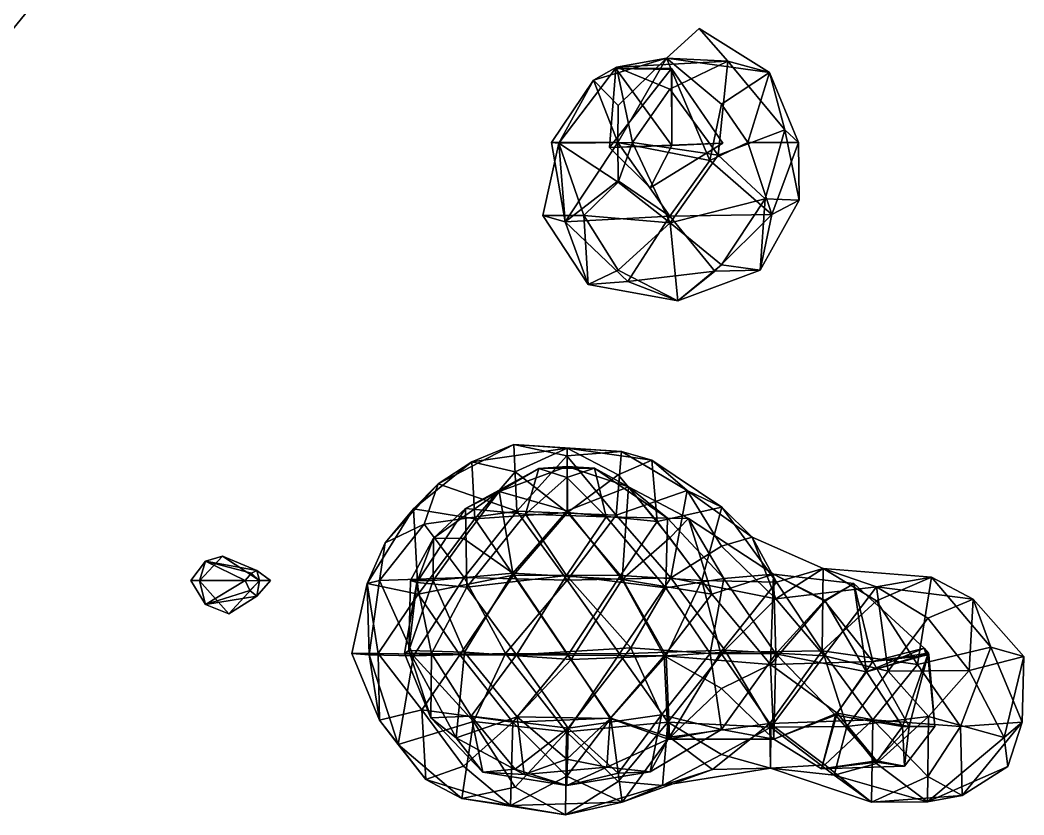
# Model space of a CAD drawing. Extents: x 290034 to 295698, y 4553723 to 4561693.
# Drawn here: x 294322.7 to 294567.8, y 4558582.5 to 4558776.5 of the extents above; entities that cross this region are included whole.
import ezdxf

# ---------------------------------------------------------------- set-up
doc = ezdxf.new("R2010")
doc.units = 0
doc.layers.add('Au_ppm_Pref_-_0_2', color=7, linetype='CONTINUOUS')

msp = doc.modelspace()

# ---------------------------------------------------------------- linework, layer by layer
at = {"layer": 'Au_ppm_Pref_-_0_2'}
for points in [[(294327.75, 4558782.62, 1805.72), (294315.2, 4558767.27, 1805.15), (294320.18, 4558780.48, 1812.22)], [(294327.75, 4558782.62, 1805.72), (294319.76, 4558781.21, 1798.16), (294315.2, 4558767.27, 1805.15)], [(294480.51, 4558767.16, 1845.99), (294488.45, 4558774.43, 1847.13), (294495.48, 4558766.45, 1853.79)], [(294505.64, 4558763.72, 1847.44), (294488.45, 4558774.43, 1847.13), (294480.51, 4558767.16, 1845.99)], [(294495.48, 4558766.45, 1853.79), (294488.45, 4558774.43, 1847.13), (294505.64, 4558763.72, 1847.44)], [(294468.31, 4558765.02, 1853.08), (294472.19, 4558746.56, 1857.38), (294454.2, 4558746.46, 1853.22)], [(294468.31, 4558765.02, 1853.08), (294454.2, 4558746.46, 1853.22), (294462.68, 4558761.8, 1847.13)], [(294480.51, 4558767.16, 1845.99), (294468.31, 4558765.02, 1853.08), (294462.68, 4558761.8, 1847.13)], [(294462.68, 4558761.8, 1847.13), (294468.75, 4558755.62, 1844.11), (294480.51, 4558767.16, 1845.99)], [(294468.31, 4558765.02, 1853.08), (294480.51, 4558767.16, 1845.99), (294495.48, 4558766.45, 1853.79)], [(294468.31, 4558765.02, 1853.08), (294495.48, 4558766.45, 1853.79), (294481.35, 4558759.59, 1857.41)], [(294472.19, 4558746.56, 1857.38), (294468.31, 4558765.02, 1853.08), (294481.35, 4558759.59, 1857.41)], [(294468.67, 4558746.56, 1844.21), (294480.51, 4558767.16, 1845.99), (294468.75, 4558755.62, 1844.11)], [(294491.1, 4558742.16, 1844.32), (294480.51, 4558767.16, 1845.99), (294468.67, 4558746.56, 1844.21)], [(294491.1, 4558742.16, 1844.32), (294493.95, 4558755.98, 1843.99), (294480.51, 4558767.16, 1845.99)], [(294505.64, 4558763.72, 1847.44), (294480.51, 4558767.16, 1845.99), (294493.95, 4558755.98, 1843.99)], [(294493.13, 4558743.48, 1857.59), (294481.35, 4558759.59, 1857.41), (294495.48, 4558766.45, 1853.79)], [(294493.13, 4558743.48, 1857.59), (294495.48, 4558766.45, 1853.79), (294509.41, 4558749.67, 1854.64)], [(294509.41, 4558749.67, 1854.64), (294495.48, 4558766.45, 1853.79), (294505.64, 4558763.72, 1847.44)], [(294481.82, 4558745.89, 1864.82), (294468.12, 4558764.64, 1864.87), (294466.61, 4558745.35, 1870.93)], [(294468.12, 4558764.64, 1864.87), (294481.77, 4558764.64, 1870.78), (294466.61, 4558745.35, 1870.93)], [(294466.61, 4558745.35, 1870.93), (294481.77, 4558764.64, 1870.78), (294494.25, 4558746.46, 1870.69)], [(294468.12, 4558764.64, 1864.87), (294481.82, 4558745.89, 1864.82), (294481.81, 4558764.38, 1864.95)], [(294468.12, 4558764.64, 1864.87), (294481.81, 4558764.38, 1864.95), (294481.77, 4558764.64, 1870.78)], [(294481.82, 4558745.89, 1864.82), (294494.25, 4558746.46, 1870.69), (294481.77, 4558764.64, 1870.78)], [(294481.82, 4558745.89, 1864.82), (294481.77, 4558764.64, 1870.78), (294481.81, 4558764.38, 1864.95)], [(294493.95, 4558755.98, 1843.99), (294500.36, 4558746.56, 1844.11), (294505.64, 4558763.72, 1847.44)], [(294512.7, 4558746.56, 1848.47), (294505.64, 4558763.72, 1847.44), (294500.36, 4558746.56, 1844.11)], [(294509.41, 4558749.67, 1854.64), (294505.64, 4558763.72, 1847.44), (294512.7, 4558746.56, 1848.47)], [(294462.68, 4558761.8, 1847.13), (294454.2, 4558746.46, 1853.22), (294452.46, 4558746.56, 1847.13)], [(294462.68, 4558761.8, 1847.13), (294452.46, 4558746.56, 1847.13), (294468.67, 4558746.56, 1844.21)], [(294462.68, 4558761.8, 1847.13), (294468.67, 4558746.56, 1844.21), (294468.75, 4558755.62, 1844.11)], [(294472.19, 4558746.56, 1857.38), (294481.35, 4558759.59, 1857.41), (294493.13, 4558743.48, 1857.59)], [(294491.1, 4558742.16, 1844.32), (294500.36, 4558746.56, 1844.11), (294493.95, 4558755.98, 1843.99)], [(294493.13, 4558743.48, 1857.59), (294509.41, 4558749.67, 1854.64), (294504.58, 4558732.87, 1856.71)], [(294512.9, 4558732.55, 1853.07), (294504.58, 4558732.87, 1856.71), (294509.41, 4558749.67, 1854.64)], [(294512.9, 4558732.55, 1853.07), (294509.41, 4558749.67, 1854.64), (294512.7, 4558746.56, 1848.47)], [(294450.32, 4558728.74, 1853.07), (294454.2, 4558746.46, 1853.22), (294460.35, 4558728.74, 1857.03)], [(294454.2, 4558746.46, 1853.22), (294450.32, 4558728.74, 1853.07), (294455.82, 4558727.22, 1847.31)], [(294454.2, 4558746.46, 1853.22), (294455.82, 4558727.22, 1847.31), (294452.46, 4558746.56, 1847.13)], [(294468.67, 4558746.56, 1844.21), (294452.46, 4558746.56, 1847.13), (294455.82, 4558727.22, 1847.31)], [(294472.19, 4558746.56, 1857.38), (294468.75, 4558736.93, 1855.8), (294454.2, 4558746.46, 1853.22)], [(294468.75, 4558736.93, 1855.8), (294460.35, 4558728.74, 1857.03), (294454.2, 4558746.46, 1853.22)], [(294468.75, 4558737.25, 1844.03), (294468.67, 4558746.56, 1844.21), (294455.82, 4558727.22, 1847.31)], [(294476.53, 4558735.55, 1870.89), (294466.61, 4558745.35, 1870.93), (294494.25, 4558746.46, 1870.69)], [(294476.53, 4558735.55, 1870.89), (294481.82, 4558745.89, 1864.82), (294466.61, 4558745.35, 1870.93)], [(294468.67, 4558746.56, 1844.21), (294468.75, 4558737.25, 1844.03), (294481.36, 4558728.6, 1844.73)], [(294481.36, 4558728.6, 1844.73), (294491.1, 4558742.16, 1844.32), (294468.67, 4558746.56, 1844.21)], [(294468.75, 4558736.93, 1855.8), (294472.19, 4558746.56, 1857.38), (294481.4, 4558727.01, 1857.76)], [(294472.19, 4558746.56, 1857.38), (294493.13, 4558743.48, 1857.59), (294481.4, 4558727.01, 1857.76)], [(294481.82, 4558745.89, 1864.82), (294476.53, 4558735.55, 1870.89), (294494.25, 4558746.46, 1870.69)], [(294491.1, 4558742.16, 1844.32), (294506.21, 4558729.04, 1847.23), (294500.36, 4558746.56, 1844.11)], [(294506.21, 4558729.04, 1847.23), (294512.7, 4558746.56, 1848.47), (294500.36, 4558746.56, 1844.11)], [(294512.9, 4558732.55, 1853.07), (294512.7, 4558746.56, 1848.47), (294506.21, 4558729.04, 1847.23)], [(294481.4, 4558727.01, 1857.76), (294493.13, 4558743.48, 1857.59), (294504.58, 4558732.87, 1856.71)], [(294491.1, 4558742.16, 1844.32), (294481.36, 4558728.6, 1844.73), (294506.21, 4558729.04, 1847.23)], [(294468.75, 4558737.25, 1844.03), (294455.82, 4558727.22, 1847.31), (294481.36, 4558728.6, 1844.73)], [(294468.75, 4558736.93, 1855.8), (294481.4, 4558727.01, 1857.76), (294460.35, 4558728.74, 1857.03)], [(294481.4, 4558727.01, 1857.76), (294504.58, 4558732.87, 1856.71), (294493.95, 4558716.77, 1857.06)], [(294503.34, 4558715.46, 1853.07), (294493.95, 4558716.77, 1857.06), (294504.58, 4558732.87, 1856.71)], [(294512.9, 4558732.55, 1853.07), (294503.34, 4558715.46, 1853.07), (294504.58, 4558732.87, 1856.71)], [(294503.34, 4558715.46, 1853.07), (294512.9, 4558732.55, 1853.07), (294506.21, 4558729.04, 1847.23)], [(294461.39, 4558711.96, 1853.07), (294450.32, 4558728.74, 1853.07), (294460.35, 4558728.74, 1857.03)], [(294450.32, 4558728.74, 1853.07), (294461.39, 4558711.96, 1853.07), (294455.82, 4558727.22, 1847.31)], [(294481.36, 4558728.6, 1844.73), (294455.82, 4558727.22, 1847.31), (294471.04, 4558712.67, 1848.12)], [(294461.39, 4558711.96, 1853.07), (294460.35, 4558728.74, 1857.03), (294468.75, 4558715.43, 1857.51)], [(294468.75, 4558715.43, 1857.51), (294460.35, 4558728.74, 1857.03), (294481.4, 4558727.01, 1857.76)], [(294471.04, 4558712.67, 1848.12), (294492.32, 4558715.15, 1847.77), (294481.36, 4558728.6, 1844.73)], [(294492.32, 4558715.15, 1847.77), (294506.21, 4558729.04, 1847.23), (294481.36, 4558728.6, 1844.73)], [(294503.34, 4558715.46, 1853.07), (294506.21, 4558729.04, 1847.23), (294492.32, 4558715.15, 1847.77)], [(294461.39, 4558711.96, 1853.07), (294471.04, 4558712.67, 1848.12), (294455.82, 4558727.22, 1847.31)], [(294483.25, 4558707.92, 1853.27), (294468.75, 4558715.43, 1857.51), (294481.4, 4558727.01, 1857.76)], [(294481.4, 4558727.01, 1857.76), (294493.95, 4558716.77, 1857.06), (294483.25, 4558707.92, 1853.27)], [(294503.34, 4558715.46, 1853.07), (294483.25, 4558707.92, 1853.27), (294493.95, 4558716.77, 1857.06)], [(294461.39, 4558711.96, 1853.07), (294468.75, 4558715.43, 1857.51), (294483.25, 4558707.92, 1853.27)], [(294471.04, 4558712.67, 1848.12), (294483.25, 4558707.92, 1853.27), (294492.32, 4558715.15, 1847.77)], [(294492.32, 4558715.15, 1847.77), (294483.25, 4558707.92, 1853.27), (294503.34, 4558715.46, 1853.07)], [(294461.39, 4558711.96, 1853.07), (294483.25, 4558707.92, 1853.27), (294471.04, 4558712.67, 1848.12)], [(294443.95, 4558656.62, 1877.07), (294443.23, 4558672.9, 1883.02), (294424.77, 4558663.28, 1881.79)], [(294424.77, 4558663.28, 1881.79), (294443.23, 4558672.9, 1883.02), (294433.02, 4558668.65, 1887.47)], [(294456.27, 4558671.99, 1888.41), (294433.02, 4558668.65, 1887.47), (294443.23, 4558672.9, 1883.02)], [(294433.02, 4558668.65, 1887.47), (294456.27, 4558671.99, 1888.41), (294443.55, 4558666.21, 1891.62)], [(294443.95, 4558656.62, 1877.07), (294456.15, 4558670.13, 1878.54), (294443.23, 4558672.9, 1883.02)], [(294443.23, 4558672.9, 1883.02), (294469.55, 4558671.19, 1883.18), (294456.27, 4558671.99, 1888.41)], [(294469.55, 4558671.19, 1883.18), (294443.23, 4558672.9, 1883.02), (294456.15, 4558670.13, 1878.54)], [(294456.34, 4558656.27, 1892.4), (294443.55, 4558666.21, 1891.62), (294456.27, 4558671.99, 1888.41)], [(294456.27, 4558671.99, 1888.41), (294468.75, 4558665.47, 1891.37), (294456.34, 4558656.27, 1892.4)], [(294456.27, 4558671.99, 1888.41), (294476.96, 4558669.08, 1888.71), (294468.75, 4558665.47, 1891.37)], [(294476.96, 4558669.08, 1888.71), (294456.27, 4558671.99, 1888.41), (294469.55, 4558671.19, 1883.18)], [(294443.95, 4558656.62, 1877.07), (294468.19, 4558655.64, 1877.52), (294456.15, 4558670.13, 1878.54)], [(294468.19, 4558655.64, 1877.52), (294469.55, 4558671.19, 1883.18), (294456.15, 4558670.13, 1878.54)], [(294468.19, 4558655.64, 1877.52), (294485.56, 4558661.68, 1882.55), (294469.55, 4558671.19, 1883.18)], [(294485.56, 4558661.68, 1882.55), (294476.96, 4558669.08, 1888.71), (294469.55, 4558671.19, 1883.18)], [(294433.7, 4558654.77, 1892.45), (294418.75, 4558657.2, 1888.58), (294433.02, 4558668.65, 1887.47)], [(294424.77, 4558663.28, 1881.79), (294433.02, 4558668.65, 1887.47), (294418.75, 4558657.2, 1888.58)], [(294446.09, 4558655.85, 1863.21), (294431.44, 4558657.27, 1858.88), (294449.39, 4558667.03, 1859.01)], [(294439.64, 4558661.39, 1852.74), (294449.39, 4558667.03, 1859.01), (294431.44, 4558657.27, 1858.88)], [(294433.7, 4558654.77, 1892.45), (294433.02, 4558668.65, 1887.47), (294443.55, 4558666.21, 1891.62)], [(294456.26, 4558667.51, 1853.79), (294449.39, 4558667.03, 1859.01), (294439.64, 4558661.39, 1852.74)], [(294456.26, 4558667.51, 1853.79), (294439.64, 4558661.39, 1852.74), (294456.26, 4558656.7, 1848.96)], [(294446.09, 4558655.85, 1863.21), (294449.39, 4558667.03, 1859.01), (294456.15, 4558664.83, 1861.46)], [(294462.97, 4558667.11, 1859.01), (294449.39, 4558667.03, 1859.01), (294456.26, 4558667.51, 1853.79)], [(294449.39, 4558667.03, 1859.01), (294462.97, 4558667.11, 1859.01), (294456.15, 4558664.83, 1861.46)], [(294462.97, 4558667.11, 1859.01), (294465.82, 4558655.23, 1862.82), (294456.15, 4558664.83, 1861.46)], [(294471.21, 4558662.53, 1852.64), (294462.97, 4558667.11, 1859.01), (294456.26, 4558667.51, 1853.79)], [(294456.26, 4558667.51, 1853.79), (294456.26, 4558656.7, 1848.96), (294471.21, 4558662.53, 1852.64)], [(294462.97, 4558667.11, 1859.01), (294480.75, 4558654.92, 1858.52), (294465.82, 4558655.23, 1862.82)], [(294480.75, 4558654.92, 1858.52), (294462.97, 4558667.11, 1859.01), (294471.21, 4558662.53, 1852.64)], [(294476.96, 4558669.08, 1888.71), (294478.24, 4558654.04, 1892.03), (294468.75, 4558665.47, 1891.37)], [(294478.24, 4558654.04, 1892.03), (294476.96, 4558669.08, 1888.71), (294494.04, 4558657.6, 1888.71)], [(294476.96, 4558669.08, 1888.71), (294485.56, 4558661.68, 1882.55), (294494.04, 4558657.6, 1888.71)], [(294456.34, 4558656.27, 1892.4), (294433.7, 4558654.77, 1892.45), (294443.55, 4558666.21, 1891.62)], [(294446.09, 4558655.85, 1863.21), (294456.15, 4558664.83, 1861.46), (294465.82, 4558655.23, 1862.82)], [(294478.24, 4558654.04, 1892.03), (294456.34, 4558656.27, 1892.4), (294468.75, 4558665.47, 1891.37)], [(294421.36, 4558653.42, 1879.59), (294424.77, 4558663.28, 1881.79), (294411.85, 4558648.85, 1882.77)], [(294411.85, 4558648.85, 1882.77), (294424.77, 4558663.28, 1881.79), (294418.75, 4558657.2, 1888.58)], [(294443.95, 4558656.62, 1877.07), (294424.77, 4558663.28, 1881.79), (294421.36, 4558653.42, 1879.59)], [(294471.21, 4558662.53, 1852.64), (294456.26, 4558656.7, 1848.96), (294469.73, 4558639.9, 1846.83)], [(294471.21, 4558662.53, 1852.64), (294469.73, 4558639.9, 1846.83), (294481.35, 4558650.13, 1849.58)], [(294471.21, 4558662.53, 1852.64), (294485.89, 4558654.8, 1853.07), (294480.75, 4558654.92, 1858.52)], [(294485.89, 4558654.8, 1853.07), (294471.21, 4558662.53, 1852.64), (294481.35, 4558650.13, 1849.58)], [(294431.44, 4558657.27, 1858.88), (294423.61, 4558650.03, 1853.07), (294439.64, 4558661.39, 1852.74)], [(294430.95, 4558649.91, 1849.65), (294439.64, 4558661.39, 1852.74), (294423.61, 4558650.03, 1853.07)], [(294439.64, 4558661.39, 1852.74), (294430.95, 4558649.91, 1849.65), (294442.98, 4558641.43, 1846.54)], [(294456.26, 4558656.7, 1848.96), (294439.64, 4558661.39, 1852.74), (294442.98, 4558641.43, 1846.54)], [(294468.19, 4558655.64, 1877.52), (294481.58, 4558640.36, 1876.57), (294485.56, 4558661.68, 1882.55)], [(294481.58, 4558640.36, 1876.57), (294493.95, 4558648.06, 1879.96), (294485.56, 4558661.68, 1882.55)], [(294493.95, 4558648.06, 1879.96), (294501.44, 4558650.25, 1882.77), (294485.56, 4558661.68, 1882.55)], [(294501.44, 4558650.25, 1882.77), (294494.04, 4558657.6, 1888.71), (294485.56, 4558661.68, 1882.55)], [(294407.46, 4558638.94, 1888.41), (294418.75, 4558657.2, 1888.58), (294419.87, 4558636.36, 1892.83)], [(294411.85, 4558648.85, 1882.77), (294418.75, 4558657.2, 1888.58), (294407.46, 4558638.94, 1888.41)], [(294418.75, 4558657.2, 1888.58), (294433.7, 4558654.77, 1892.45), (294419.87, 4558636.36, 1892.83)], [(294431.8, 4558638.03, 1864.01), (294419.6, 4558639.2, 1858.79), (294431.44, 4558657.27, 1858.88)], [(294431.44, 4558657.27, 1858.88), (294419.6, 4558639.2, 1858.79), (294423.61, 4558650.03, 1853.07)], [(294446.09, 4558655.85, 1863.21), (294431.8, 4558638.03, 1864.01), (294431.44, 4558657.27, 1858.88)], [(294489.14, 4558639.65, 1892.38), (294478.24, 4558654.04, 1892.03), (294494.04, 4558657.6, 1888.71)], [(294489.14, 4558639.65, 1892.38), (294494.04, 4558657.6, 1888.71), (294507.33, 4558639.23, 1888.76)], [(294501.44, 4558650.25, 1882.77), (294507.33, 4558639.23, 1888.76), (294494.04, 4558657.6, 1888.71)], [(294443.2, 4558640.99, 1892.86), (294419.87, 4558636.36, 1892.83), (294433.7, 4558654.77, 1892.45)], [(294443.95, 4558656.62, 1877.07), (294421.36, 4558653.42, 1879.59), (294431.12, 4558640.44, 1876.66)], [(294456.23, 4558639.75, 1875.01), (294443.95, 4558656.62, 1877.07), (294431.12, 4558640.44, 1876.66)], [(294446.09, 4558655.85, 1863.21), (294456.07, 4558640.91, 1865.37), (294431.8, 4558638.03, 1864.01)], [(294456.34, 4558656.27, 1892.4), (294443.2, 4558640.99, 1892.86), (294433.7, 4558654.77, 1892.45)], [(294469.73, 4558639.9, 1846.83), (294456.26, 4558656.7, 1848.96), (294442.98, 4558641.43, 1846.54)], [(294469.31, 4558640.87, 1892.74), (294443.2, 4558640.99, 1892.86), (294456.34, 4558656.27, 1892.4)], [(294468.19, 4558655.64, 1877.52), (294443.95, 4558656.62, 1877.07), (294456.23, 4558639.75, 1875.01)], [(294465.82, 4558655.23, 1862.82), (294456.07, 4558640.91, 1865.37), (294446.09, 4558655.85, 1863.21)], [(294480.35, 4558637.91, 1863.9), (294456.07, 4558640.91, 1865.37), (294465.82, 4558655.23, 1862.82)], [(294456.23, 4558639.75, 1875.01), (294481.58, 4558640.36, 1876.57), (294468.19, 4558655.64, 1877.52)], [(294469.31, 4558640.87, 1892.74), (294456.34, 4558656.27, 1892.4), (294478.24, 4558654.04, 1892.03)], [(294480.35, 4558637.91, 1863.9), (294465.82, 4558655.23, 1862.82), (294480.75, 4558654.92, 1858.52)], [(294494.47, 4558640.2, 1859.48), (294480.35, 4558637.91, 1863.9), (294480.75, 4558654.92, 1858.52)], [(294480.75, 4558654.92, 1858.52), (294485.89, 4558654.8, 1853.07), (294494.47, 4558640.2, 1859.48)], [(294485.89, 4558654.8, 1853.07), (294481.35, 4558650.13, 1849.58), (294491.57, 4558636.35, 1849.35)], [(294485.89, 4558654.8, 1853.07), (294506.6, 4558641.21, 1852.62), (294494.47, 4558640.2, 1859.48)], [(294485.89, 4558654.8, 1853.07), (294491.57, 4558636.35, 1849.35), (294506.6, 4558641.21, 1852.62)], [(294410.49, 4558639.65, 1881.39), (294431.12, 4558640.44, 1876.66), (294421.36, 4558653.42, 1879.59)], [(294421.36, 4558653.42, 1879.59), (294411.85, 4558648.85, 1882.77), (294410.49, 4558639.65, 1881.39)], [(294469.31, 4558640.87, 1892.74), (294478.24, 4558654.04, 1892.03), (294489.14, 4558639.65, 1892.38)], [(294419.6, 4558639.2, 1858.79), (294418.03, 4558639.65, 1853.07), (294423.61, 4558650.03, 1853.07)], [(294423.61, 4558650.03, 1853.07), (294418.03, 4558639.65, 1853.07), (294423.56, 4558639.65, 1849.58)], [(294423.61, 4558650.03, 1853.07), (294423.56, 4558639.65, 1849.58), (294430.95, 4558649.91, 1849.65)], [(294430.95, 4558649.91, 1849.65), (294423.56, 4558639.65, 1849.58), (294442.98, 4558641.43, 1846.54)], [(294491.57, 4558636.35, 1849.35), (294481.35, 4558650.13, 1849.58), (294469.73, 4558639.9, 1846.83)], [(294507.17, 4558635.19, 1878.02), (294501.44, 4558650.25, 1882.77), (294493.95, 4558648.06, 1879.96)], [(294507.17, 4558635.19, 1878.02), (294518.78, 4558642.64, 1882.77), (294501.44, 4558650.25, 1882.77)], [(294518.78, 4558642.64, 1882.77), (294507.33, 4558639.23, 1888.76), (294501.44, 4558650.25, 1882.77)], [(294410.49, 4558639.65, 1881.39), (294411.85, 4558648.85, 1882.77), (294407.46, 4558638.94, 1888.41)], [(294493.95, 4558648.06, 1879.96), (294481.58, 4558640.36, 1876.57), (294507.17, 4558635.19, 1878.02)], [(294381.2, 4558639.65, 1894.64), (294372.15, 4558645.59, 1894.64), (294366.5, 4558639.57, 1894.1)], [(294366.5, 4558639.57, 1894.1), (294372.15, 4558645.59, 1894.64), (294367.95, 4558644.38, 1896.22)], [(294367.95, 4558644.38, 1896.22), (294372.15, 4558645.59, 1894.64), (294380.55, 4558642.11, 1899.76)], [(294381.2, 4558639.65, 1894.64), (294380.55, 4558642.11, 1899.76), (294372.15, 4558645.59, 1894.64)], [(294366.5, 4558639.57, 1894.1), (294367.95, 4558644.38, 1896.22), (294364.38, 4558639.65, 1896.33)], [(294367.95, 4558644.38, 1896.22), (294377.71, 4558639.65, 1900.58), (294364.38, 4558639.65, 1896.33)], [(294367.95, 4558644.38, 1896.22), (294380.55, 4558642.11, 1899.76), (294379.24, 4558641.5, 1900.58)], [(294367.95, 4558644.38, 1896.22), (294379.24, 4558641.5, 1900.58), (294377.71, 4558639.65, 1900.58)], [(294531.77, 4558638.17, 1877.8), (294518.78, 4558642.64, 1882.77), (294507.17, 4558635.19, 1878.02)], [(294518.78, 4558642.64, 1882.77), (294518.53, 4558622.47, 1888.11), (294507.33, 4558639.23, 1888.76)], [(294518.78, 4558642.64, 1882.77), (294531.74, 4558634.73, 1887.07), (294518.53, 4558622.47, 1888.11)], [(294531.77, 4558638.17, 1877.8), (294545.18, 4558640.51, 1882.8), (294518.78, 4558642.64, 1882.77)], [(294545.18, 4558640.51, 1882.8), (294531.74, 4558634.73, 1887.07), (294518.78, 4558642.64, 1882.77)], [(294377.71, 4558639.65, 1900.58), (294379.24, 4558641.5, 1900.58), (294381.18, 4558639.63, 1900.74)], [(294381.18, 4558639.63, 1900.74), (294379.24, 4558641.5, 1900.58), (294380.55, 4558642.11, 1899.76)], [(294383.86, 4558639.65, 1899.02), (294381.18, 4558639.63, 1900.74), (294380.55, 4558642.11, 1899.76)], [(294381.2, 4558639.65, 1894.64), (294383.86, 4558639.65, 1899.02), (294380.55, 4558642.11, 1899.76)], [(294418.8, 4558621.27, 1878.32), (294431.12, 4558640.44, 1876.66), (294410.49, 4558639.65, 1881.39)], [(294441.23, 4558621.85, 1875.71), (294431.12, 4558640.44, 1876.66), (294418.8, 4558621.27, 1878.32)], [(294443.2, 4558640.99, 1892.86), (294430.03, 4558621.51, 1892.74), (294419.87, 4558636.36, 1892.83)], [(294431.22, 4558622.21, 1847.75), (294442.98, 4558641.43, 1846.54), (294423.56, 4558639.65, 1849.58)], [(294456.42, 4558621.46, 1892.37), (294430.03, 4558621.51, 1892.74), (294443.2, 4558640.99, 1892.86)], [(294441.23, 4558621.85, 1875.71), (294456.23, 4558639.75, 1875.01), (294431.12, 4558640.44, 1876.66)], [(294431.22, 4558622.21, 1847.75), (294457.23, 4558620.43, 1845.83), (294442.98, 4558641.43, 1846.54)], [(294431.8, 4558638.03, 1864.01), (294456.07, 4558640.91, 1865.37), (294443.94, 4558621.54, 1864.94)], [(294457.23, 4558620.43, 1845.83), (294469.73, 4558639.9, 1846.83), (294442.98, 4558641.43, 1846.54)], [(294456.42, 4558621.46, 1892.37), (294443.2, 4558640.99, 1892.86), (294469.31, 4558640.87, 1892.74)], [(294456.07, 4558640.91, 1865.37), (294471.79, 4558623.22, 1865.85), (294443.94, 4558621.54, 1864.94)], [(294456.07, 4558640.91, 1865.37), (294480.35, 4558637.91, 1863.9), (294471.79, 4558623.22, 1865.85)], [(294469.02, 4558621.74, 1874.69), (294481.58, 4558640.36, 1876.57), (294456.23, 4558639.75, 1875.01)], [(294456.42, 4558621.46, 1892.37), (294469.31, 4558640.87, 1892.74), (294480.46, 4558621.26, 1892.54)], [(294494.75, 4558622.67, 1875.9), (294481.58, 4558640.36, 1876.57), (294469.02, 4558621.74, 1874.69)], [(294480.46, 4558621.26, 1892.54), (294469.31, 4558640.87, 1892.74), (294489.14, 4558639.65, 1892.38)], [(294480.35, 4558637.91, 1863.9), (294494.47, 4558640.2, 1859.48), (294491.2, 4558621.83, 1863.65)], [(294494.75, 4558622.67, 1875.9), (294507.17, 4558635.19, 1878.02), (294481.58, 4558640.36, 1876.57)], [(294491.2, 4558621.83, 1863.65), (294494.47, 4558640.2, 1859.48), (294507.24, 4558621.76, 1859.59)], [(294505.93, 4558619.15, 1849.25), (294506.6, 4558641.21, 1852.62), (294491.57, 4558636.35, 1849.35)], [(294494.47, 4558640.2, 1859.48), (294506.6, 4558641.21, 1852.62), (294507.24, 4558621.76, 1859.59)], [(294505.93, 4558619.15, 1849.25), (294519.14, 4558634.63, 1848.8), (294506.6, 4558641.21, 1852.62)], [(294526.22, 4558638.91, 1853.07), (294519.14, 4558634.86, 1857.41), (294506.6, 4558641.21, 1852.62)], [(294526.22, 4558638.91, 1853.07), (294506.6, 4558641.21, 1852.62), (294519.14, 4558634.63, 1848.8)], [(294519.14, 4558634.86, 1857.41), (294507.24, 4558621.76, 1859.59), (294506.6, 4558641.21, 1852.62)], [(294531.74, 4558634.73, 1887.07), (294545.18, 4558640.51, 1882.8), (294541.8, 4558619.2, 1886.63)], [(294531.77, 4558638.17, 1877.8), (294555.4, 4558635.14, 1877.6), (294545.18, 4558640.51, 1882.8)], [(294559.66, 4558623.42, 1884.18), (294541.8, 4558619.2, 1886.63), (294545.18, 4558640.51, 1882.8)], [(294555.4, 4558635.14, 1877.6), (294559.66, 4558623.42, 1884.18), (294545.18, 4558640.51, 1882.8)], [(294366.5, 4558639.57, 1894.1), (294364.38, 4558639.65, 1896.33), (294367.95, 4558633.81, 1896.59)], [(294367.95, 4558633.81, 1896.59), (294364.38, 4558639.65, 1896.33), (294377.71, 4558639.65, 1900.58)], [(294381.2, 4558639.65, 1894.64), (294366.5, 4558639.57, 1894.1), (294373.68, 4558631.55, 1894.64)], [(294373.68, 4558631.55, 1894.64), (294366.5, 4558639.57, 1894.1), (294367.95, 4558633.81, 1896.59)], [(294367.95, 4558633.81, 1896.59), (294377.71, 4558639.65, 1900.58), (294378.85, 4558637.24, 1900.58)], [(294381.2, 4558639.65, 1894.64), (294373.68, 4558631.55, 1894.64), (294380.55, 4558635.89, 1899.33)], [(294378.85, 4558637.24, 1900.58), (294377.71, 4558639.65, 1900.58), (294381.18, 4558639.63, 1900.74)], [(294380.55, 4558635.89, 1899.33), (294378.85, 4558637.24, 1900.58), (294381.18, 4558639.63, 1900.74)], [(294381.2, 4558639.65, 1894.64), (294380.55, 4558635.89, 1899.33), (294383.86, 4558639.65, 1899.02)], [(294383.86, 4558639.65, 1899.02), (294380.55, 4558635.89, 1899.33), (294381.18, 4558639.63, 1900.74)], [(294403.68, 4558621.83, 1888.71), (294407.46, 4558638.94, 1888.41), (294410.15, 4558621.83, 1892.57)], [(294407.46, 4558638.94, 1888.41), (294403.68, 4558621.83, 1888.71), (294407.92, 4558621.51, 1882.98)], [(294407.92, 4558621.51, 1882.98), (294410.49, 4558639.65, 1881.39), (294407.46, 4558638.94, 1888.41)], [(294419.87, 4558636.36, 1892.83), (294410.15, 4558621.83, 1892.57), (294407.46, 4558638.94, 1888.41)], [(294418.8, 4558621.27, 1878.32), (294410.49, 4558639.65, 1881.39), (294407.92, 4558621.51, 1882.98)], [(294416.6, 4558621.83, 1859.01), (294419.6, 4558639.2, 1858.79), (294423.16, 4558621.83, 1862.68)], [(294419.6, 4558639.2, 1858.79), (294416.6, 4558621.83, 1859.01), (294417.63, 4558622.56, 1853.37)], [(294431.22, 4558622.21, 1847.75), (294423.56, 4558639.65, 1849.58), (294417.63, 4558622.56, 1853.37)], [(294419.6, 4558639.2, 1858.79), (294417.63, 4558622.56, 1853.37), (294418.03, 4558639.65, 1853.07)], [(294418.03, 4558639.65, 1853.07), (294417.63, 4558622.56, 1853.37), (294423.56, 4558639.65, 1849.58)], [(294431.8, 4558638.03, 1864.01), (294423.16, 4558621.83, 1862.68), (294419.6, 4558639.2, 1858.79)], [(294443.94, 4558621.54, 1864.94), (294423.16, 4558621.83, 1862.68), (294431.8, 4558638.03, 1864.01)], [(294469.02, 4558621.74, 1874.69), (294456.23, 4558639.75, 1875.01), (294441.23, 4558621.85, 1875.71)], [(294457.23, 4558620.43, 1845.83), (294479.94, 4558621.25, 1848.11), (294469.73, 4558639.9, 1846.83)], [(294479.94, 4558621.25, 1848.11), (294491.57, 4558636.35, 1849.35), (294469.73, 4558639.9, 1846.83)], [(294491.2, 4558621.83, 1863.65), (294471.79, 4558623.22, 1865.85), (294480.35, 4558637.91, 1863.9)], [(294480.46, 4558621.26, 1892.54), (294489.14, 4558639.65, 1892.38), (294493.73, 4558622.07, 1891.28)], [(294489.14, 4558639.65, 1892.38), (294507.33, 4558639.23, 1888.76), (294493.73, 4558622.07, 1891.28)], [(294518.53, 4558622.47, 1888.11), (294493.73, 4558622.07, 1891.28), (294507.33, 4558639.23, 1888.76)], [(294531.77, 4558638.17, 1877.8), (294507.17, 4558635.19, 1878.02), (294519.01, 4558621.25, 1874.47)], [(294531.77, 4558638.17, 1877.8), (294519.01, 4558621.25, 1874.47), (294534.62, 4558617.58, 1873.66)], [(294526.22, 4558638.91, 1853.07), (294529.35, 4558617.41, 1856.41), (294519.14, 4558634.86, 1857.41)], [(294526.22, 4558638.91, 1853.07), (294519.14, 4558634.63, 1848.8), (294530.84, 4558619.94, 1848.19)], [(294543.43, 4558623.13, 1853.07), (294529.35, 4558617.41, 1856.41), (294526.22, 4558638.91, 1853.07)], [(294543.43, 4558623.13, 1853.07), (294526.22, 4558638.91, 1853.07), (294530.84, 4558619.94, 1848.19)], [(294531.77, 4558638.17, 1877.8), (294534.62, 4558617.58, 1873.66), (294544.34, 4558630.45, 1873.95)], [(294531.77, 4558638.17, 1877.8), (294544.34, 4558630.45, 1873.95), (294555.4, 4558635.14, 1877.6)], [(294367.95, 4558633.81, 1896.59), (294378.85, 4558637.24, 1900.58), (294380.55, 4558635.89, 1899.33)], [(294367.95, 4558633.81, 1896.59), (294380.55, 4558635.89, 1899.33), (294373.68, 4558631.55, 1894.64)], [(294430.03, 4558621.51, 1892.74), (294410.15, 4558621.83, 1892.57), (294419.87, 4558636.36, 1892.83)], [(294505.93, 4558619.15, 1849.25), (294491.57, 4558636.35, 1849.35), (294479.94, 4558621.25, 1848.11)], [(294519.01, 4558621.25, 1874.47), (294507.17, 4558635.19, 1878.02), (294494.75, 4558622.67, 1875.9)], [(294555.4, 4558635.14, 1877.6), (294544.34, 4558630.45, 1873.95), (294554.37, 4558617.73, 1873.47)], [(294567.76, 4558621.12, 1877.04), (294555.4, 4558635.14, 1877.6), (294554.37, 4558617.73, 1873.47)], [(294567.76, 4558621.12, 1877.04), (294559.66, 4558623.42, 1884.18), (294555.4, 4558635.14, 1877.6)], [(294519.14, 4558634.63, 1848.8), (294505.93, 4558619.15, 1849.25), (294530.84, 4558619.94, 1848.19)], [(294519.14, 4558634.86, 1857.41), (294529.35, 4558617.41, 1856.41), (294507.24, 4558621.76, 1859.59)], [(294531.74, 4558634.73, 1887.07), (294541.8, 4558619.2, 1886.63), (294518.53, 4558622.47, 1888.11)], [(294544.34, 4558630.45, 1873.95), (294534.62, 4558617.58, 1873.66), (294554.37, 4558617.73, 1873.47)], [(294471.79, 4558623.22, 1865.85), (294456.5, 4558603.61, 1864.95), (294443.94, 4558621.54, 1864.94)], [(294479.27, 4558606.88, 1864.46), (294456.5, 4558603.61, 1864.95), (294471.79, 4558623.22, 1865.85)], [(294479.27, 4558606.88, 1864.46), (294471.79, 4558623.22, 1865.85), (294491.2, 4558621.83, 1863.65)], [(294543.43, 4558623.13, 1853.07), (294544.2, 4558621.83, 1853.14), (294529.35, 4558617.41, 1856.41)], [(294543.43, 4558623.13, 1853.07), (294530.84, 4558619.94, 1848.19), (294543.83, 4558621.83, 1852.83)], [(294552.24, 4558604.01, 1886.49), (294541.8, 4558619.2, 1886.63), (294559.66, 4558623.42, 1884.18)], [(294543.43, 4558623.13, 1853.07), (294544.45, 4558621.93, 1853.07), (294544.2, 4558621.83, 1853.14)], [(294543.43, 4558623.13, 1853.07), (294543.83, 4558621.83, 1852.83), (294544.45, 4558621.93, 1853.07)], [(294567.35, 4558605.13, 1882.35), (294552.24, 4558604.01, 1886.49), (294559.66, 4558623.42, 1884.18)], [(294567.76, 4558621.12, 1877.04), (294567.35, 4558605.13, 1882.35), (294559.66, 4558623.42, 1884.18)], [(294410.44, 4558605.61, 1887.87), (294403.68, 4558621.83, 1888.71), (294410.15, 4558621.83, 1892.57)], [(294403.68, 4558621.83, 1888.71), (294410.44, 4558605.61, 1887.87), (294407.92, 4558621.51, 1882.98)], [(294418.8, 4558621.27, 1878.32), (294407.92, 4558621.51, 1882.98), (294415, 4558599.68, 1882.51)], [(294415, 4558599.68, 1882.51), (294407.92, 4558621.51, 1882.98), (294410.44, 4558605.61, 1887.87)], [(294430.03, 4558621.51, 1892.74), (294420.81, 4558608.13, 1892.12), (294410.15, 4558621.83, 1892.57)], [(294420.81, 4558608.13, 1892.12), (294410.44, 4558605.61, 1887.87), (294410.15, 4558621.83, 1892.57)], [(294433.43, 4558605.22, 1877.14), (294418.8, 4558621.27, 1878.32), (294415, 4558599.68, 1882.51)], [(294416.6, 4558621.83, 1859.01), (294423.02, 4558606.14, 1859.01), (294417.63, 4558622.56, 1853.37)], [(294423.02, 4558606.14, 1859.01), (294416.6, 4558621.83, 1859.01), (294423.16, 4558621.83, 1862.68)], [(294423.02, 4558606.14, 1859.01), (294429.14, 4558601.25, 1853.34), (294417.63, 4558622.56, 1853.37)], [(294417.63, 4558622.56, 1853.37), (294429.14, 4558601.25, 1853.34), (294431.22, 4558622.21, 1847.75)], [(294433.43, 4558605.22, 1877.14), (294441.23, 4558621.85, 1875.71), (294418.8, 4558621.27, 1878.32)], [(294443.04, 4558605.06, 1892.89), (294420.81, 4558608.13, 1892.12), (294430.03, 4558621.51, 1892.74)], [(294432.83, 4558606.54, 1863.22), (294423.02, 4558606.14, 1859.01), (294423.16, 4558621.83, 1862.68)], [(294443.94, 4558621.54, 1864.94), (294432.83, 4558606.54, 1863.22), (294423.16, 4558621.83, 1862.68)], [(294431.22, 4558622.21, 1847.75), (294429.14, 4558601.25, 1853.34), (294444.04, 4558606.38, 1848.32)], [(294456.42, 4558621.46, 1892.37), (294443.04, 4558605.06, 1892.89), (294430.03, 4558621.51, 1892.74)], [(294444.04, 4558606.38, 1848.32), (294457.23, 4558620.43, 1845.83), (294431.22, 4558622.21, 1847.75)], [(294443.94, 4558621.54, 1864.94), (294456.5, 4558603.61, 1864.95), (294432.83, 4558606.54, 1863.22)], [(294456.11, 4558602.72, 1876.18), (294441.23, 4558621.85, 1875.71), (294433.43, 4558605.22, 1877.14)], [(294456.11, 4558602.72, 1876.18), (294469.02, 4558621.74, 1874.69), (294441.23, 4558621.85, 1875.71)], [(294456.42, 4558621.46, 1892.37), (294466.92, 4558606.11, 1893.08), (294443.04, 4558605.06, 1892.89)], [(294444.04, 4558606.38, 1848.32), (294466.76, 4558605.95, 1848.71), (294457.23, 4558620.43, 1845.83)], [(294469.02, 4558621.74, 1874.69), (294456.11, 4558602.72, 1876.18), (294480.82, 4558605.11, 1876.94)], [(294456.42, 4558621.46, 1892.37), (294480.46, 4558621.26, 1892.54), (294466.92, 4558606.11, 1893.08)], [(294457.23, 4558620.43, 1845.83), (294466.76, 4558605.95, 1848.71), (294479.94, 4558621.25, 1848.11)], [(294466.76, 4558605.95, 1848.71), (294480.89, 4558600.92, 1852.55), (294479.94, 4558621.25, 1848.11)], [(294481.25, 4558601.42, 1891.47), (294466.92, 4558606.11, 1893.08), (294480.46, 4558621.26, 1892.54)], [(294494.75, 4558622.67, 1875.9), (294469.02, 4558621.74, 1874.69), (294480.82, 4558605.11, 1876.94)], [(294479.27, 4558606.88, 1864.46), (294491.2, 4558621.83, 1863.65), (294493.92, 4558603.31, 1859.8)], [(294479.94, 4558621.25, 1848.11), (294480.89, 4558600.92, 1852.55), (294493.95, 4558613.32, 1850.23)], [(294505.93, 4558619.15, 1849.25), (294479.94, 4558621.25, 1848.11), (294493.95, 4558613.32, 1850.23)], [(294480.46, 4558621.26, 1892.54), (294493.73, 4558622.07, 1891.28), (294481.25, 4558601.42, 1891.47)], [(294480.82, 4558605.11, 1876.94), (294505.97, 4558603.9, 1876.78), (294494.75, 4558622.67, 1875.9)], [(294505.72, 4558604.77, 1888.31), (294481.25, 4558601.42, 1891.47), (294493.73, 4558622.07, 1891.28)], [(294491.2, 4558621.83, 1863.65), (294507.24, 4558621.76, 1859.59), (294493.92, 4558603.31, 1859.8)], [(294518.53, 4558622.47, 1888.11), (294505.72, 4558604.77, 1888.31), (294493.73, 4558622.07, 1891.28)], [(294506.73, 4558600.91, 1852.86), (294493.92, 4558603.31, 1859.8), (294507.24, 4558621.76, 1859.59)], [(294519.01, 4558621.25, 1874.47), (294494.75, 4558622.67, 1875.9), (294505.97, 4558603.9, 1876.78)], [(294530.89, 4558605.68, 1886.97), (294505.72, 4558604.77, 1888.31), (294518.53, 4558622.47, 1888.11)], [(294524.51, 4558604.01, 1873.41), (294519.01, 4558621.25, 1874.47), (294505.97, 4558603.9, 1876.78)], [(294521.8, 4558606.78, 1856.84), (294506.73, 4558600.91, 1852.86), (294507.24, 4558621.76, 1859.59)], [(294529.35, 4558617.41, 1856.41), (294521.8, 4558606.78, 1856.84), (294507.24, 4558621.76, 1859.59)], [(294530.89, 4558605.68, 1886.97), (294518.53, 4558622.47, 1888.11), (294541.8, 4558619.2, 1886.63)], [(294524.51, 4558604.01, 1873.41), (294534.62, 4558617.58, 1873.66), (294519.01, 4558621.25, 1874.47)], [(294544.34, 4558621.63, 1853.14), (294529.35, 4558617.41, 1856.41), (294544.2, 4558621.83, 1853.14)], [(294544.34, 4558621.63, 1853.14), (294538.08, 4558604.01, 1856.06), (294529.35, 4558617.41, 1856.41)], [(294544.34, 4558621.48, 1852.95), (294543.83, 4558621.83, 1852.83), (294530.84, 4558619.94, 1848.19)], [(294544.34, 4558621.48, 1852.95), (294530.84, 4558619.94, 1848.19), (294539.77, 4558604.01, 1849.29)], [(294544.34, 4558621.63, 1853.14), (294546.03, 4558604.01, 1853.07), (294538.08, 4558604.01, 1856.06)], [(294544.34, 4558621.48, 1852.95), (294539.77, 4558604.01, 1849.29), (294546.03, 4558604.01, 1853.07)], [(294544.45, 4558621.93, 1853.07), (294543.83, 4558621.83, 1852.83), (294544.34, 4558621.48, 1852.95)], [(294544.34, 4558621.63, 1853.14), (294544.2, 4558621.83, 1853.14), (294544.45, 4558621.93, 1853.07)], [(294544.34, 4558621.63, 1853.14), (294544.45, 4558621.93, 1853.07), (294544.53, 4558621.57, 1853.07)], [(294544.53, 4558621.57, 1853.07), (294544.45, 4558621.93, 1853.07), (294544.34, 4558621.48, 1852.95)], [(294544.34, 4558621.63, 1853.14), (294544.53, 4558621.57, 1853.07), (294546.03, 4558604.01, 1853.07)], [(294544.34, 4558621.48, 1852.95), (294546.03, 4558604.01, 1853.07), (294544.53, 4558621.57, 1853.07)], [(294567.76, 4558621.12, 1877.04), (294554.37, 4558617.73, 1873.47), (294562.91, 4558601.33, 1875)], [(294567.76, 4558621.12, 1877.04), (294562.91, 4558601.33, 1875), (294567.35, 4558605.13, 1882.35)], [(294493.95, 4558613.32, 1850.23), (294506.73, 4558600.91, 1852.86), (294505.93, 4558619.15, 1849.25)], [(294530.84, 4558619.94, 1848.19), (294505.93, 4558619.15, 1849.25), (294522.18, 4558607.26, 1849.64)], [(294506.73, 4558600.91, 1852.86), (294522.18, 4558607.26, 1849.64), (294505.93, 4558619.15, 1849.25)], [(294530.84, 4558619.94, 1848.19), (294522.18, 4558607.26, 1849.64), (294539.77, 4558604.01, 1849.29)], [(294552.24, 4558604.01, 1886.49), (294530.89, 4558605.68, 1886.97), (294541.8, 4558619.2, 1886.63)], [(294538.08, 4558604.01, 1856.06), (294521.8, 4558606.78, 1856.84), (294529.35, 4558617.41, 1856.41)], [(294544.47, 4558606.47, 1873.48), (294534.62, 4558617.58, 1873.66), (294524.51, 4558604.01, 1873.41)], [(294544.47, 4558606.47, 1873.48), (294554.37, 4558617.73, 1873.47), (294534.62, 4558617.58, 1873.66)], [(294544.47, 4558606.47, 1873.48), (294562.91, 4558601.33, 1875), (294554.37, 4558617.73, 1873.47)], [(294506.73, 4558600.91, 1852.86), (294493.95, 4558613.32, 1850.23), (294480.89, 4558600.92, 1852.55)], [(294421.8, 4558591.08, 1888.71), (294410.44, 4558605.61, 1887.87), (294420.81, 4558608.13, 1892.12)], [(294443.04, 4558605.06, 1892.89), (294430.95, 4558594.33, 1891.93), (294420.81, 4558608.13, 1892.12)], [(294421.8, 4558591.08, 1888.71), (294420.81, 4558608.13, 1892.12), (294430.95, 4558594.33, 1891.93)], [(294432.83, 4558606.54, 1863.22), (294435.66, 4558592.86, 1859.01), (294423.02, 4558606.14, 1859.01)], [(294423.02, 4558606.14, 1859.01), (294435.66, 4558592.86, 1859.01), (294429.14, 4558601.25, 1853.34)], [(294429.14, 4558601.25, 1853.34), (294445.8, 4558592.29, 1854.04), (294444.04, 4558606.38, 1848.32)], [(294432.83, 4558606.54, 1863.22), (294456.5, 4558603.61, 1864.95), (294443.55, 4558593.59, 1862.48)], [(294432.83, 4558606.54, 1863.22), (294443.55, 4558593.59, 1862.48), (294435.66, 4558592.86, 1859.01)], [(294456.15, 4558591.94, 1892.73), (294443.04, 4558605.06, 1892.89), (294466.92, 4558606.11, 1893.08)], [(294445.8, 4558592.29, 1854.04), (294456.15, 4558596.05, 1850.42), (294444.04, 4558606.38, 1848.32)], [(294444.04, 4558606.38, 1848.32), (294456.15, 4558596.05, 1850.42), (294466.76, 4558605.95, 1848.71)], [(294456.15, 4558591.94, 1892.73), (294466.92, 4558606.11, 1893.08), (294469.72, 4558585.59, 1888.72)], [(294465.91, 4558594.13, 1854.38), (294466.76, 4558605.95, 1848.71), (294456.15, 4558596.05, 1850.42)], [(294468.75, 4558592.64, 1862.8), (294456.5, 4558603.61, 1864.95), (294479.27, 4558606.88, 1864.46)], [(294466.76, 4558605.95, 1848.71), (294465.91, 4558594.13, 1854.38), (294480.89, 4558600.92, 1852.55)], [(294466.92, 4558606.11, 1893.08), (294481.25, 4558601.42, 1891.47), (294469.72, 4558585.59, 1888.72)], [(294476.53, 4558593.01, 1859.01), (294468.75, 4558592.64, 1862.8), (294479.27, 4558606.88, 1864.46)], [(294476.53, 4558593.01, 1859.01), (294479.27, 4558606.88, 1864.46), (294493.92, 4558603.31, 1859.8)], [(294519.14, 4558594.67, 1885.88), (294505.72, 4558604.77, 1888.31), (294530.89, 4558605.68, 1886.97)], [(294518.38, 4558593.74, 1853.07), (294522.18, 4558607.26, 1849.64), (294506.73, 4558600.91, 1852.86)], [(294518.38, 4558593.74, 1853.07), (294506.73, 4558600.91, 1852.86), (294521.8, 4558606.78, 1856.84)], [(294518.38, 4558593.74, 1853.07), (294531.74, 4558595.65, 1850.28), (294522.18, 4558607.26, 1849.64)], [(294518.38, 4558593.74, 1853.07), (294521.8, 4558606.78, 1856.84), (294531.74, 4558595.33, 1855.96)], [(294530.89, 4558605.68, 1886.97), (294530.57, 4558585.54, 1882.9), (294519.14, 4558594.67, 1885.88)], [(294538.08, 4558604.01, 1856.06), (294531.74, 4558595.33, 1855.96), (294521.8, 4558606.78, 1856.84)], [(294539.77, 4558604.01, 1849.29), (294522.18, 4558607.26, 1849.64), (294531.74, 4558595.65, 1850.28)], [(294544.47, 4558606.47, 1873.48), (294524.51, 4558604.01, 1873.41), (294531.74, 4558595.03, 1873.83)], [(294530.89, 4558605.68, 1886.97), (294544.34, 4558591.84, 1886.82), (294530.57, 4558585.54, 1882.9)], [(294544.34, 4558591.84, 1886.82), (294530.89, 4558605.68, 1886.97), (294552.24, 4558604.01, 1886.49)], [(294544.47, 4558606.47, 1873.48), (294531.74, 4558595.03, 1873.83), (294544.21, 4558585.66, 1876.51)], [(294544.47, 4558606.47, 1873.48), (294544.21, 4558585.66, 1876.51), (294562.91, 4558601.33, 1875)], [(294410.44, 4558605.61, 1887.87), (294421.8, 4558591.08, 1888.71), (294415, 4558599.68, 1882.51)], [(294433.43, 4558605.22, 1877.14), (294415, 4558599.68, 1882.51), (294430.57, 4558586.45, 1882.38)], [(294433.43, 4558605.22, 1877.14), (294430.57, 4558586.45, 1882.38), (294443.55, 4558589.2, 1877.83)], [(294443.04, 4558605.06, 1892.89), (294442.44, 4558584.74, 1889.13), (294430.95, 4558594.33, 1891.93)], [(294443.55, 4558589.2, 1877.83), (294456.11, 4558602.72, 1876.18), (294433.43, 4558605.22, 1877.14)], [(294443.04, 4558605.06, 1892.89), (294456.15, 4558591.94, 1892.73), (294442.44, 4558584.74, 1889.13)], [(294443.55, 4558593.59, 1862.48), (294456.5, 4558603.61, 1864.95), (294456.21, 4558589.67, 1858.6)], [(294480.82, 4558605.11, 1876.94), (294456.11, 4558602.72, 1876.18), (294468.75, 4558590.58, 1878.29)], [(294456.21, 4558589.67, 1858.6), (294456.5, 4558603.61, 1864.95), (294468.75, 4558592.64, 1862.8)], [(294479.52, 4558589.61, 1883.15), (294480.82, 4558605.11, 1876.94), (294468.75, 4558590.58, 1878.29)], [(294476.53, 4558593.01, 1859.01), (294493.92, 4558603.31, 1859.8), (294480.89, 4558600.92, 1852.55)], [(294479.52, 4558589.61, 1883.15), (294493.95, 4558597.22, 1880.5), (294480.82, 4558605.11, 1876.94)], [(294493.95, 4558597.22, 1880.5), (294505.97, 4558603.9, 1876.78), (294480.82, 4558605.11, 1876.94)], [(294506.73, 4558600.91, 1852.86), (294480.89, 4558600.92, 1852.55), (294493.92, 4558603.31, 1859.8)], [(294505.72, 4558604.77, 1888.31), (294491.73, 4558593.53, 1887.31), (294481.25, 4558601.42, 1891.47)], [(294505.93, 4558593.86, 1882.77), (294491.73, 4558593.53, 1887.31), (294505.72, 4558604.77, 1888.31)], [(294505.93, 4558593.86, 1882.77), (294505.97, 4558603.9, 1876.78), (294493.95, 4558597.22, 1880.5)], [(294505.93, 4558593.86, 1882.77), (294505.72, 4558604.77, 1888.31), (294519.14, 4558594.67, 1885.88)], [(294521.4, 4558592.13, 1877.74), (294505.97, 4558603.9, 1876.78), (294505.93, 4558593.86, 1882.77)], [(294521.4, 4558592.13, 1877.74), (294524.51, 4558604.01, 1873.41), (294505.97, 4558603.9, 1876.78)], [(294521.4, 4558592.13, 1877.74), (294531.74, 4558595.03, 1873.83), (294524.51, 4558604.01, 1873.41)], [(294538.08, 4558604.01, 1856.06), (294538.6, 4558594.32, 1853.07), (294531.74, 4558595.33, 1855.96)], [(294538.6, 4558594.32, 1853.07), (294539.77, 4558604.01, 1849.29), (294531.74, 4558595.65, 1850.28)], [(294538.08, 4558604.01, 1856.06), (294546.03, 4558604.01, 1853.07), (294538.6, 4558594.32, 1853.07)], [(294538.6, 4558594.32, 1853.07), (294546.03, 4558604.01, 1853.07), (294539.77, 4558604.01, 1849.29)], [(294552.7, 4558587.17, 1881.78), (294544.34, 4558591.84, 1886.82), (294552.24, 4558604.01, 1886.49)], [(294552.7, 4558587.17, 1881.78), (294552.24, 4558604.01, 1886.49), (294567.35, 4558605.13, 1882.35)], [(294563.86, 4558594.24, 1876.83), (294552.7, 4558587.17, 1881.78), (294567.35, 4558605.13, 1882.35)], [(294562.91, 4558601.33, 1875), (294563.86, 4558594.24, 1876.83), (294567.35, 4558605.13, 1882.35)], [(294445.8, 4558592.29, 1854.04), (294429.14, 4558601.25, 1853.34), (294435.66, 4558592.86, 1859.01)], [(294456.11, 4558602.72, 1876.18), (294443.55, 4558589.2, 1877.83), (294455.84, 4558582.45, 1881.92)], [(294456.11, 4558602.72, 1876.18), (294455.84, 4558582.45, 1881.92), (294468.75, 4558590.58, 1878.29)], [(294465.91, 4558594.13, 1854.38), (294476.53, 4558593.01, 1859.01), (294480.89, 4558600.92, 1852.55)], [(294491.73, 4558593.53, 1887.31), (294469.72, 4558585.59, 1888.72), (294481.25, 4558601.42, 1891.47)], [(294562.91, 4558601.33, 1875), (294544.21, 4558585.66, 1876.51), (294563.86, 4558594.24, 1876.83)], [(294421.8, 4558591.08, 1888.71), (294430.57, 4558586.45, 1882.38), (294415, 4558599.68, 1882.51)], [(294445.8, 4558592.29, 1854.04), (294465.91, 4558594.13, 1854.38), (294456.15, 4558596.05, 1850.42)], [(294479.52, 4558589.61, 1883.15), (294505.93, 4558593.86, 1882.77), (294493.95, 4558597.22, 1880.5)], [(294421.8, 4558591.08, 1888.71), (294430.95, 4558594.33, 1891.93), (294442.44, 4558584.74, 1889.13)], [(294456.21, 4558589.67, 1858.6), (294435.66, 4558592.86, 1859.01), (294443.55, 4558593.59, 1862.48)], [(294445.8, 4558592.29, 1854.04), (294456.21, 4558589.67, 1858.6), (294465.91, 4558594.13, 1854.38)], [(294456.21, 4558589.67, 1858.6), (294476.53, 4558593.01, 1859.01), (294465.91, 4558594.13, 1854.38)], [(294479.52, 4558589.61, 1883.15), (294469.72, 4558585.59, 1888.72), (294491.73, 4558593.53, 1887.31)], [(294479.52, 4558589.61, 1883.15), (294491.73, 4558593.53, 1887.31), (294505.93, 4558593.86, 1882.77)], [(294519.14, 4558594.67, 1885.88), (294530.57, 4558585.54, 1882.9), (294505.93, 4558593.86, 1882.77)], [(294521.4, 4558592.13, 1877.74), (294505.93, 4558593.86, 1882.77), (294530.57, 4558585.54, 1882.9)], [(294518.38, 4558593.74, 1853.07), (294538.6, 4558594.32, 1853.07), (294531.74, 4558595.65, 1850.28)], [(294518.38, 4558593.74, 1853.07), (294531.74, 4558595.33, 1855.96), (294538.6, 4558594.32, 1853.07)], [(294521.4, 4558592.13, 1877.74), (294544.21, 4558585.66, 1876.51), (294531.74, 4558595.03, 1873.83)], [(294563.86, 4558594.24, 1876.83), (294544.21, 4558585.66, 1876.51), (294552.7, 4558587.17, 1881.78)], [(294421.8, 4558591.08, 1888.71), (294442.44, 4558584.74, 1889.13), (294430.57, 4558586.45, 1882.38)], [(294445.8, 4558592.29, 1854.04), (294435.66, 4558592.86, 1859.01), (294456.21, 4558589.67, 1858.6)], [(294456.15, 4558591.94, 1892.73), (294469.72, 4558585.59, 1888.72), (294442.44, 4558584.74, 1889.13)], [(294456.21, 4558589.67, 1858.6), (294468.75, 4558592.64, 1862.8), (294476.53, 4558593.01, 1859.01)], [(294544.21, 4558585.66, 1876.51), (294521.4, 4558592.13, 1877.74), (294530.57, 4558585.54, 1882.9)], [(294552.7, 4558587.17, 1881.78), (294530.57, 4558585.54, 1882.9), (294544.34, 4558591.84, 1886.82)], [(294455.84, 4558582.45, 1881.92), (294443.55, 4558589.2, 1877.83), (294430.57, 4558586.45, 1882.38)], [(294479.52, 4558589.61, 1883.15), (294468.75, 4558590.58, 1878.29), (294455.84, 4558582.45, 1881.92)], [(294479.52, 4558589.61, 1883.15), (294455.84, 4558582.45, 1881.92), (294469.72, 4558585.59, 1888.72)], [(294442.44, 4558584.74, 1889.13), (294455.84, 4558582.45, 1881.92), (294430.57, 4558586.45, 1882.38)], [(294552.7, 4558587.17, 1881.78), (294544.21, 4558585.66, 1876.51), (294530.57, 4558585.54, 1882.9)], [(294442.44, 4558584.74, 1889.13), (294469.72, 4558585.59, 1888.72), (294455.84, 4558582.45, 1881.92)]]:
    msp.add_3dface(points, dxfattribs=at)

doc.saveas('drawing.dxf')
